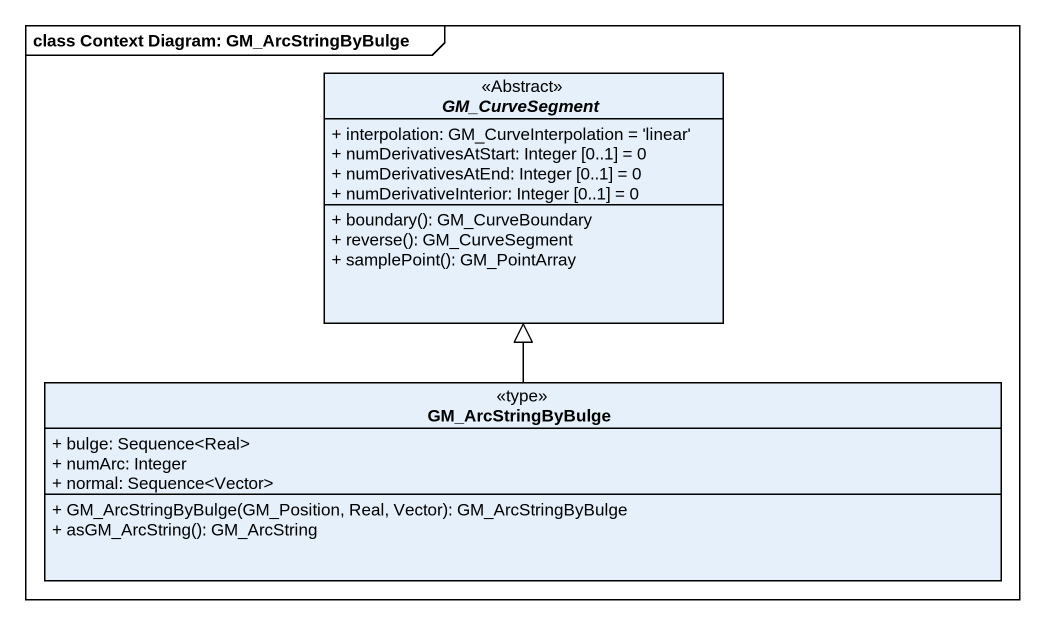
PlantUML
@startuml
mainframe class Context Diagram: GM_ArcStringByBulge
hide circle
hide empty members
skinparam classAttributeIconSize 0
abstract class GM_CurveSegment <<Abstract>> {
  + interpolation: GM_CurveInterpolation = 'linear'
  + numDerivativesAtStart: Integer [0..1] = 0
  + numDerivativesAtEnd: Integer [0..1] = 0
  + numDerivativeInterior: Integer [0..1] = 0
  + boundary(): GM_CurveBoundary
  + reverse(): GM_CurveSegment
  + samplePoint(): GM_PointArray
}
class GM_ArcStringByBulge <<type>> {
  + bulge: Sequence<Real>
  + numArc: Integer
  + normal: Sequence<Vector>
  + GM_ArcStringByBulge(GM_Position, Real, Vector): GM_ArcStringByBulge
  + asGM_ArcString(): GM_ArcString
}
GM_ArcStringByBulge -up-|> GM_CurveSegment
@enduml
